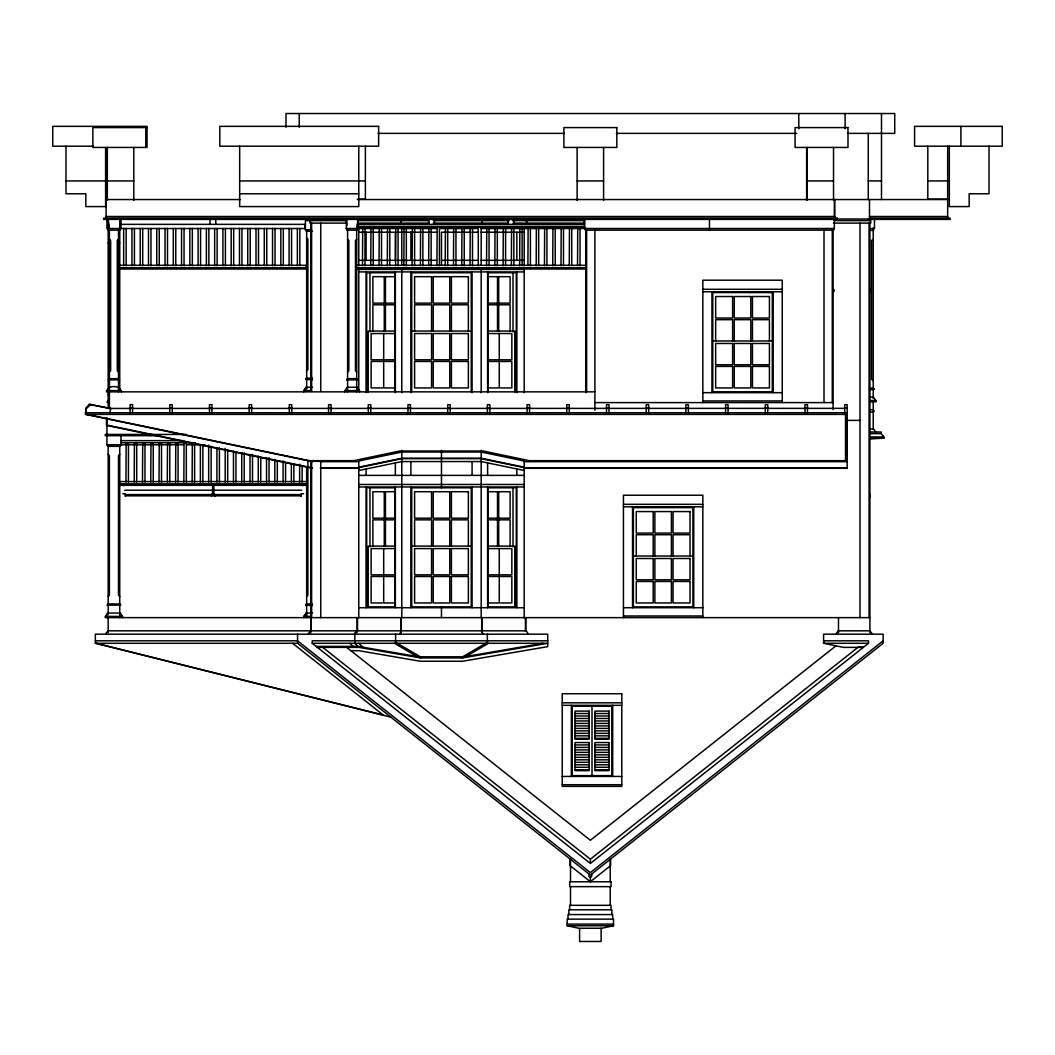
<?xml version="1.0" encoding="UTF-8"?>
<svg xmlns="http://www.w3.org/2000/svg" width="1055" height="1055" viewBox="0 0 1055 1055"><rect width="100%" height="100%" fill="white"/><g stroke="black" fill="none" stroke-linecap="round" stroke-linejoin="round"><path stroke-width="1.5" d="M105.685 206.582L105.685 147.832L105.685 206.582L85.837 206.582L85.837 193.764L65.977 193.764L65.977 146.197M847.165 460.033L847.165 417.688M481.977 630.837L482.148 631.853M109.826 412.848L110.735 408.443L89.332 404.342L86.009 407.837L85.495 414.404L312.465 461.681M482.834 634.187L482.663 632.776M119.729 219.4L119.729 228.5L118.701 230.148L109.206 230.148L108.164 228.5L108.164 219.4L109.206 230.148L108.177 228.5L119.743 228.5L118.701 230.148L119.743 228.5M357.948 219.4L356.893 230.148L357.935 228.5L357.935 219.4L356.906 230.148L347.412 230.148L346.37 228.5L346.383 219.4L346.976 225.546M528.384 634.187L526.326 630.837L356.577 630.837L356.168 631.853M875.703 400.531L873.646 397.181L869.505 397.181M108.995 408.443L844.686 408.351M86.51 407.889L85.534 412.756L847.165 412.742L847.165 414.404L85.495 414.404M872.459 634.187L869.913 630.824L838.079 630.824L835.942 634.187M400.241 632.776L400.069 634.187M400.755 631.853L400.926 630.837M305.844 613.865L306.042 613.047M824.008 402.601L824.008 230.148L833.305 230.148L834.32 228.5L834.347 199.553M833.305 230.148L834.334 228.5L481.106 228.5M119.743 230.148L120.982 228.5L120.982 219.4M119.743 446.436L120.982 444.788L120.982 435.689M306.332 378.244L305.858 379.259M304.592 389.19L304.183 390.601M354.928 632.776L354.506 634.187M91.086 404.342L85.89 408.878M306.056 613.865L305.383 614.221M118.503 239.248L117.263 240.487L117.263 370.753L118.503 371.993M118.503 244.022L119.743 242.782M109.403 371.993L110.643 370.753L110.643 240.487L109.403 239.248M108.164 394.741L109.403 393.502M119.743 454.296L118.503 455.536L118.503 595.31L119.743 596.55M356.709 239.248L355.469 240.487L355.469 370.753L356.709 371.993M306.662 370.753L307.902 369.514L307.902 239.248L306.662 238.008M108.164 596.55L109.403 595.31L109.403 455.536L108.164 454.296M347.609 371.993L348.849 370.753L348.849 240.487L347.609 239.248M306.662 596.55L307.902 595.31L307.902 460.85M870.23 291.773L870.23 289.294M870.23 496.892L870.23 494.413M108.599 379.747L109.074 378.732M107.359 401.995L107.834 400.979M107.359 605.056L107.834 604.04M346.805 379.747L347.28 378.732M305.858 605.056L306.332 604.04M835.956 645.831L590.365 840.268L346.699 647.374M823.599 640.807L868.489 640.807L868.489 643.286L590.365 863.465L312.227 643.286L312.227 640.807L547.73 640.807M883.154 640.807L590.365 872.591L297.563 640.807L95.346 640.807M610.621 859.034L610.621 865.654L590.365 881.69L590.365 877.562L591.71 876.494L591.71 874.015M873.224 239.248L871.575 240.487L871.575 379.444L873.224 380.684M304.935 388.992L303.985 390.601L311.08 390.601M106.436 632.578L105.619 634.187M304.935 614.788L304.183 616.397M309.062 632.578L308.258 634.187M462.631 656.803L485.696 643.286M350.88 650.671L358.766 650.671L420.338 661.248L462.618 661.248L547.73 646.636L547.73 634.187L95.346 634.187L95.346 643.286L297.563 643.286L590.365 875.07L883.154 643.286L883.154 634.187L823.599 634.187L823.599 643.286L843.446 647.374L863.333 647.374L858.612 646.821L590.365 859.192L322.105 646.821L317.384 647.374L359.043 647.374L420.628 657.938L462.341 657.938L464.279 656.803L543.035 643.286M465.928 656.513L488.518 643.286M305.383 388.425L306.042 387.251M107.096 631.998L107.755 630.824L356.287 630.824L356.287 632.486M305.844 614.076L305.106 614.709M309.735 631.998L310.394 630.824M601.943 928.242L613.522 925.749L613.522 919.142L567.194 919.142L567.194 925.749L578.786 928.242M358.779 460.995L401.784 452.028L481.186 452.028L524.19 460.995M358.779 467.194L401.784 458.266L481.186 458.239L524.19 467.194M358.779 467.616L401.784 458.648L481.186 458.648L524.19 467.616M358.779 470.504L401.784 461.576L481.186 461.549L524.19 470.504M480.566 227.26L478.284 226.799L478.284 265.715M462.341 657.938L547.73 643.286L312.227 643.286M869.821 439.012L883.919 438.102L883.919 436.941L869.808 436.941M147.041 127.589L92.866 127.589L92.866 147.436L147.041 147.436L147.041 126.349L52.75 126.349L52.75 146.197L93.394 146.197M378.099 133.378L564.491 133.378M616.384 133.378L796.762 133.378M847.732 133.378L894.732 133.378L894.732 113.531L285.984 113.531L285.984 127.273M65.977 180.933L106.515 180.933M107.333 180.933L133.8 180.933M239.67 180.933L365.386 180.933M577.125 180.933L603.592 180.933M807.062 180.933L833.529 180.933M868.265 180.933L881.492 180.933M927.807 180.933L947.667 180.933M239.67 193.764L358.779 193.764M357.605 199.131L365.386 199.131L365.386 146.197M240.395 199.553L106.093 199.553L106.093 218.161M357.368 199.553L947.667 199.553L947.667 218.161M106.093 216.499L834.769 216.499M869.505 216.499L947.667 216.499M869.505 218.161L950.146 218.161L950.146 219.4L868.265 219.4M834.347 218.992L869.505 218.992M346.713 220.64L305.423 220.627L305.423 229.726L306.662 231.375M429.174 220.64L357.526 220.64L357.526 219.4M433.341 220.64L509.235 220.64M512.479 220.64L584.576 220.64M834.347 220.64L870.744 220.64L870.744 223.119L833.45 223.119M346.713 223.119L309.972 223.119L309.972 220.64M357.935 223.119L429.332 223.119M433.341 223.119L508.563 223.119M513.047 223.119L584.707 223.119M120.362 224.359L304.803 224.359L304.803 228.5L120.362 228.5M357.935 224.359L584.576 224.359M357.935 226.429L584.576 226.429M357.935 227.26L436.77 227.26M440.054 227.26L477.823 227.26M481.106 227.26L584.576 227.26M346.396 228.5L347.412 230.148L346.383 228.5L436.77 228.5M440.054 228.5L477.823 228.5M869.689 228.645L874.463 228.5L874.463 219.4M305.423 229.726L311.054 229.726M595.205 230.148L823.704 230.148M869.505 230.359L873.329 230.359L874.002 228.5M306.609 231.296L312.451 231.296M358.779 232.219L395.348 232.219L395.348 260.334L358.779 260.334M396.957 232.219L436.651 232.219M470.477 232.219L441.478 232.219L441.478 264.884M472.086 232.219L478.152 232.219M481.186 232.219L487.621 232.219M489.243 232.219L524.19 232.219M396.957 260.334L436.651 260.334M441.478 260.334L470.477 260.334M472.086 260.334L478.152 260.334M480.975 260.334L487.621 260.334M489.243 260.334L524.19 260.334M119.123 265.306L306.042 265.306L306.042 269.025L119.123 269.025M356.709 265.306L585.815 265.306M119.123 267.785L306.042 267.785M356.709 267.785L585.815 267.785M119.123 268.194L306.042 268.194M356.709 268.194L585.815 268.194M356.709 269.025L585.815 269.025M358.779 269.434L524.19 269.434M358.779 271.913L524.19 271.913M394.9 272.744L366.692 272.744L366.692 391.853M488.056 272.744L516.277 272.744L516.277 391.853M395.229 276.674L372.877 276.674L372.877 303.141L395.229 303.141M487.74 276.674L510.093 276.674L510.093 303.141L487.74 303.141M702.841 289.294L782.243 289.294M832.698 289.294C834.69 288.239 834.69 292.815 832.698 291.773M702.841 291.773L782.243 291.773M395.229 304.79L372.877 304.79L372.877 331.059M487.74 304.79L510.093 304.79L510.093 331.059M395.229 331.059L368.195 331.059L368.195 391.853M411.714 331.059L471.255 331.059M487.74 331.059L514.774 331.059L514.774 391.853M395.098 333.538L371.123 333.538L371.123 359.795L395.098 359.795M487.872 333.538L511.846 333.538L511.846 359.795L487.872 359.795M712.771 340.976L772.313 340.976M382.53 361.456L371.123 361.456L371.123 387.924L382.53 387.924M395.098 361.456L383.69 361.456L383.69 387.924L395.098 387.924M487.872 361.456L499.266 361.456L499.266 387.924L487.872 387.924M500.439 361.456L511.846 361.456L511.846 387.924L500.439 387.924M306.596 378.152L312.451 378.152M109.338 378.64L118.569 378.64M347.543 378.64L356.775 378.64M312.451 379.813L305.634 379.338M312.451 387.251L306.253 387.251L305.106 388.913M869.505 388.082L873.289 388.082M869.505 389.73L874.265 389.269M594.901 391.853L106.515 391.853L106.515 390.601M702.841 392.671L782.243 392.671M869.755 400.531L876.125 400.531L876.125 401.77L869.505 401.757M702.841 400.94L782.243 400.94M108.164 402.548L107.135 402.087M594.901 402.601L833.107 402.601M130.082 407.889L132.561 407.889M169.789 407.889L172.268 407.889M209.483 407.889L211.963 407.889M249.178 407.889L251.67 407.889M289.294 407.889L291.773 407.889M328.58 407.889L331.072 407.889M368.287 407.889L370.767 407.889M407.982 407.889L410.461 407.889M447.689 407.889L450.169 407.889M487.384 407.889L489.863 407.889M527.091 407.889L529.57 407.889M566.786 407.889L569.265 407.889M606.493 407.889L608.972 407.889M646.188 407.889L648.667 407.889M685.882 407.889L688.374 407.889M725.589 407.889L728.069 407.889M765.284 407.889L767.776 407.889M804.991 407.889L807.471 407.889M844.686 407.889L847.165 407.889M869.505 410.052C874.199 408.048 876.876 413.824 869.755 411.701M846.11 420.378L860.353 420.378M869.61 429.042L873.632 429.042L875.769 432.009M869.755 431.983L881.083 431.983L881.083 433.645M869.9 433.645L881.36 433.645L883.721 436.941M186.326 434.436L105.276 434.436L105.276 435.689L159.529 435.689M869.821 438.102L883.919 438.102M120.982 440.647L183.557 440.647M120.982 442.718L195.096 442.718M106.924 435.689L106.924 444.788L183.557 444.775M186.854 444.775L204.973 444.775M119.808 446.357L108.098 446.357L106.924 444.788M307.612 460.666L353.807 460.666L399.7 451.026L483.269 451.026L529.148 460.666L847.165 460.666M320.456 461.681L358.779 461.681M524.19 461.681L847.165 461.681M320.456 467.879L358.779 467.879M524.19 467.879L847.165 467.879M320.456 468.301L358.779 468.301M524.19 468.301L847.165 468.301L847.165 404.685L844.686 404.685L844.686 412.808M358.779 475.383L524.19 475.383M119.743 481.581L306.662 481.581M119.743 484.074L306.662 484.074M119.743 484.482L306.662 484.482M358.779 484.482L524.19 484.482M122.565 484.667L125.202 484.667M211.884 484.667L214.521 484.667M301.216 484.667L303.853 484.667M119.743 485.313L306.662 485.313M123.277 485.498L124.477 485.498M301.928 485.498L303.128 485.498M358.779 486.962L524.19 486.962M394.9 487.792L366.692 487.792L366.692 606.889L394.768 606.889L394.768 487.792M488.056 487.792L516.277 487.792L516.277 606.889L488.201 606.889L488.201 487.792M124.714 490.219L301.704 490.219M395.229 491.722L372.877 491.722L372.877 518.19L395.229 518.19M487.74 491.722L510.093 491.722L510.093 518.19L487.74 518.19M122.855 493.766L124.912 493.766M212.174 493.766L214.244 493.766M301.493 493.766L303.563 493.766M211.765 494.175L211.554 496.246M214.653 494.175L214.851 496.246M125.321 494.597L301.084 494.597M125.321 495.837L301.084 495.837M623.439 504.33L702.841 504.33M623.439 506.809L702.841 506.809M395.229 519.838L372.877 519.838L372.877 546.094M487.74 519.838L510.093 519.838L510.093 546.094M395.229 546.094L368.195 546.094L368.195 606.889M411.714 546.094L471.255 546.094M487.74 546.094L514.774 546.094L514.774 606.889M395.098 548.587L371.123 548.587L371.123 574.843L395.098 574.843M487.872 548.587L511.846 548.587L511.846 574.843L487.872 574.843M633.369 556.025L692.924 556.025M382.53 576.492L371.123 576.492L371.123 602.959L382.53 602.959M395.098 576.492L383.69 576.492L383.69 602.959L395.098 602.959M487.872 576.492L499.266 576.492L499.266 602.959L487.872 602.959M500.439 576.492L511.846 576.492L511.846 602.959L500.439 602.959M108.098 603.948L119.808 603.948M306.596 603.948L312.451 603.948M312.451 605.61L305.634 605.135M358.779 607.72L524.19 607.72M623.439 607.72L702.841 607.72M306.253 613.047L312.451 613.047M623.439 615.988L702.841 615.988M311.08 616.397L303.985 616.397L305.317 614.287M869.913 617.637L105.276 617.637L105.276 616.397M823.599 643.286L868.489 643.286M316.157 646.385L358.041 646.385L418.677 656.803L464.279 656.803M562.236 702.828L621.791 702.828M562.236 705.32L621.791 705.32M575.054 713.51L589.112 713.51M594.901 713.51L608.972 713.51M575.054 715.989L589.112 715.989M594.901 715.989L608.972 715.989M575.054 718.468L589.112 718.468M594.901 718.468L608.972 718.468M575.054 720.947L589.112 720.947M594.901 720.947L608.972 720.947M575.054 723.427L589.112 723.427M594.901 723.427L608.972 723.427M575.054 725.906L589.112 725.906M594.901 725.906L608.972 725.906M575.054 728.385L589.112 728.385M594.901 728.385L608.972 728.385M575.054 730.878L589.112 730.878M594.901 730.878L608.972 730.878M575.054 733.357L589.112 733.357M594.901 733.357L608.972 733.357M575.054 735.836L589.112 735.836M594.901 735.836L608.972 735.836M575.054 738.315L589.112 738.315M594.901 738.315L608.972 738.315M575.054 744.936L589.112 744.936M594.901 744.936L608.972 744.936M575.054 747.415L589.112 747.415M594.901 747.415L608.972 747.415M575.054 749.894L589.112 749.894M594.901 749.894L608.972 749.894M575.054 752.373L589.112 752.373M594.901 752.373L608.972 752.373M575.054 754.853L589.112 754.853M594.901 754.853L608.972 754.853M575.054 757.345L589.112 757.345M594.901 757.345L608.972 757.345M575.054 759.824L589.112 759.824M594.901 759.824L608.972 759.824M575.054 762.303L589.112 762.303M594.901 762.303L608.972 762.303M575.054 764.783L589.112 764.783M594.901 764.783L608.972 764.783M575.054 767.262L589.112 767.262M594.901 767.262L608.972 767.262M575.054 769.741L589.112 769.741M594.901 769.741L608.972 769.741M562.236 776.44L621.791 776.44M562.236 784.709L621.791 784.709M567.194 924.101L613.522 924.101M567.194 925.749L613.522 925.749M85.508 412.558L87.249 412.742M109.034 408.259L110.735 408.443M89.332 404.342L109.232 408.391M87.156 414.404L309.26 460.666M106.515 424.98L312.465 467.879M312.465 468.301L106.515 425.389L106.515 418.782M119.861 388.913L120.982 390.601L106.924 390.601C108.045 385.695 116.564 385.51 119.861 388.491M96.401 643.286L383.163 714.974M95.346 643.286L390.904 717.176M397.273 643.286L420.338 656.803M418.677 656.803L420.628 657.938M394.465 643.286L417.055 656.513M873.553 388.161L874.028 389.176M357.038 378.732L357.513 379.747M118.833 378.732L119.307 379.747M120.072 604.04L120.547 605.056M590.365 877.562L589.007 876.494L589.007 874.015M292.604 643.286L383.651 715.356M590.365 881.69L570.096 865.654L570.096 859.034M358.845 643.286L362.92 647.229M359.043 647.374L354.823 643.286L354.823 634.187M349.851 643.286L353.069 646.385M108.164 242.782L109.403 244.022M108.164 230.148L106.924 228.5L106.924 219.4M584.576 219.4L584.576 228.5L585.617 230.148M584.576 228.5L585.604 230.148L594.901 230.148L594.901 410.144M108.19 228.5L109.206 230.148L108.164 219.4M989.023 146.197L989.023 193.764L969.163 193.764L969.163 206.582L949.315 206.582L949.315 146.197M960.894 126.349L960.894 146.197M947.667 146.197L947.667 199.131L927.807 199.131L927.807 146.197M881.492 113.531L881.492 199.553M873.224 227.959L873.224 398.526M873.224 401.757L873.224 410.052M873.224 411.701L873.224 429.042M869.913 223.119L869.913 632.683M869.505 199.553L869.505 220.64M869.083 223.119L869.083 617.637M868.265 133.378L868.265 199.553M859.996 223.119L859.996 617.637M845.517 414.404L845.517 460.666M845.108 113.531L845.108 128.802M838.488 617.637L838.488 632.683M834.769 199.553L834.769 218.161M833.529 147.436L833.529 200.371M833.107 230.148L833.107 409.564M832.276 230.148L832.276 402.601M807.471 412.808L807.471 404.685L804.991 404.685L804.991 412.808M807.062 147.436L807.062 200.371M806.64 147.911L806.64 199.553M798.78 113.531L798.78 128.802M782.243 402.601L782.243 280.195L702.841 280.195L702.841 402.601M773.144 291.773L773.144 392.671M769.425 340.976L769.425 319.678L752.466 319.678L752.466 340.976M767.776 412.808L767.776 404.685L765.284 404.685L765.284 412.808M750.817 340.976L750.817 319.678L734.267 319.678L734.267 340.976M732.618 340.976L732.618 319.678L715.659 319.678L715.659 340.976M728.069 412.808L728.069 404.685L725.589 404.685L725.589 412.808M711.94 291.773L711.94 392.671M709.474 219.4L709.474 230.148M702.841 617.637L702.841 495.23L623.439 495.23L623.439 617.637M693.742 506.809L693.742 607.72M690.023 556.025L690.023 534.727L673.064 534.727L673.064 556.025M688.374 412.808L688.374 404.685L685.882 404.685L685.882 412.808M671.415 556.025L671.415 534.727L654.878 534.727L654.878 556.025M653.216 556.025L653.216 534.727L636.257 534.727L636.257 556.025M648.667 412.808L648.667 404.685L646.188 404.685L646.188 412.808M632.538 506.809L632.538 607.72M612.691 705.32L612.691 776.44M612.691 919.142L612.691 914.566L568.025 914.566L568.025 919.142M611.86 914.566L611.86 909.792L568.856 909.792L568.856 914.566M611.03 909.792L611.03 905.322L569.687 905.322L569.687 909.792M610.212 858.955L610.212 881.756M610.212 886.648L610.212 905.322M608.972 412.808L608.972 404.685L606.493 404.685L606.493 412.808M603.592 147.436L603.592 200.371M592.013 706.138L592.013 775.623M590.365 859.917L590.365 860.775M590.365 861.302L590.365 862.04M586.633 230.148L586.633 391.853M585.815 228.051L585.815 392.671M584.365 220.64L584.365 223.119M580.026 265.715L580.026 226.799L577.744 226.759L577.533 265.715M577.125 147.436L577.125 200.371M571.744 265.715L571.744 226.799L569.476 226.759L569.265 265.715M571.335 705.32L571.335 776.44M570.504 858.955L570.504 881.756M570.504 886.648L570.504 905.322M569.265 412.808L569.265 404.685L566.786 404.685L566.786 412.808M563.476 265.715L563.476 226.799L561.207 226.759L560.996 265.715M555.207 265.715L555.207 226.799L552.939 226.759L552.728 265.715M546.938 265.715L546.938 226.799L544.657 226.759L544.459 265.715M538.67 265.715L538.67 226.799L536.388 226.759L536.191 265.715M530.401 265.715L530.401 226.799L528.12 226.759L527.909 265.715M529.57 412.808L529.57 404.685L527.091 404.685L527.091 412.808M526.669 220.64L526.669 223.119M525.852 617.637L525.852 631.18M525.43 219.4L525.43 220.64M525.43 617.637L525.43 631.18M524.19 227.669L524.19 265.86M524.19 269.144L524.19 392.671M524.19 460.903L524.19 617.742M522.12 265.715L522.12 226.799L519.851 226.759L519.64 265.715M516.858 232.219L516.858 260.334M516.858 271.913L516.858 392.671M516.858 468.987L516.858 475.383M516.858 486.962L516.858 607.72M513.851 219.4L513.851 224.359M513.851 265.715L513.851 226.799L511.583 226.759L511.372 265.715M513.02 272.744L513.02 331.89M513.02 487.792L513.02 546.938M508.062 219.4L508.062 224.359M505.582 265.715L505.582 226.799L503.314 226.759L503.103 265.715M499.266 333.538L499.266 359.795M499.266 548.587L499.266 574.843M498.685 276.674L498.685 303.141M498.685 304.79L498.685 331.059M498.685 491.722L498.685 518.19M498.685 519.838L498.685 546.094M497.314 265.715L497.314 226.799L495.032 226.759L494.835 265.715M497.512 276.674L497.512 303.141M497.512 304.79L497.512 331.059M497.512 491.722L497.512 518.19M497.512 519.838L497.512 546.094M489.863 412.808L489.863 404.685L487.384 404.685L487.384 412.808M489.045 265.715L489.045 226.799L486.764 226.759L486.553 265.715M488.201 272.744L488.201 391.853M487.621 271.913L487.621 392.671M487.621 462.908L487.621 475.383M487.621 486.962L487.621 607.72M487.344 634.187L487.344 643.286M482.214 220.64L482.214 223.119M481.871 617.637L481.871 632.683M481.7 219.4L481.7 220.64M481.7 617.637L481.7 631.18M481.186 227.669L481.186 264.884M481.186 269.434L481.186 392.671M481.186 450.406L481.186 617.742M472.495 265.715L472.495 226.799L470.227 226.759L470.016 265.715M472.086 271.913L472.086 392.671M472.086 461.549L472.086 475.383M472.086 486.962L472.086 607.72M471.255 391.853L471.255 272.744L411.714 272.744L411.714 391.853M468.367 331.059L468.367 304.79L451.408 304.79L451.408 331.059M468.367 546.094L468.367 519.838L451.408 519.838L451.408 546.094M464.226 265.715L464.226 226.799L461.958 226.759L461.747 265.715M455.958 265.715L455.958 226.799L453.676 226.759L453.479 265.715M450.169 412.808L450.169 404.685L447.689 404.685L447.689 412.808M449.76 331.059L449.76 304.79L433.209 304.79L433.209 331.059M449.76 546.094L449.76 519.838L433.209 519.838L433.209 546.094M447.689 265.715L447.689 226.799L445.408 226.759L445.21 265.715M441.478 450.406L441.478 487.792M441.478 606.889L441.478 617.637M439.421 265.715L439.421 226.799L437.139 226.759L436.928 265.715M434.449 219.4L434.449 224.359M431.561 331.059L431.561 304.79L414.602 304.79L414.602 331.059M431.561 546.094L431.561 519.838L414.602 519.838L414.602 546.094M431.139 265.715L431.139 226.799L428.871 226.759L428.66 265.715M428.66 219.4L428.66 224.359M422.87 265.715L422.87 226.799L420.602 226.759L420.391 265.715M414.602 265.715L414.602 226.799L412.334 226.759L412.123 265.715M410.883 232.219L410.883 260.334M410.883 271.913L410.883 392.671M410.883 461.549L410.883 475.383M410.883 486.962L410.883 607.72M410.461 412.808L410.461 404.685L407.982 404.685L407.982 412.808M406.333 265.715L406.333 226.799L404.052 226.759L403.854 265.715M401.784 227.669L401.784 264.884M401.784 269.434L401.784 392.671M401.784 450.406L401.784 617.742M401.269 219.4L401.269 220.64M401.269 617.637L401.269 631.18M401.098 617.637L401.098 632.683M400.755 220.64L400.755 223.119M398.065 265.715L398.065 226.799L395.783 226.759L395.585 265.715M395.612 634.187L395.612 643.286M395.348 271.913L395.348 392.671M395.348 462.908L395.348 475.383M395.348 486.962L395.348 607.72M394.768 272.744L394.768 391.853M389.783 265.715L389.783 226.799L387.515 226.759L387.304 265.715M385.444 276.674L385.444 303.141M385.444 304.79L385.444 331.059M385.444 491.722L385.444 518.19M385.444 519.838L385.444 546.094M384.284 276.674L384.284 303.141M384.284 304.79L384.284 331.059M384.284 491.722L384.284 518.19M384.284 519.838L384.284 546.094M383.69 333.538L383.69 359.795M383.69 548.587L383.69 574.843M381.514 265.715L381.514 226.799L379.246 226.759L379.035 265.715M373.246 265.715L373.246 226.799L370.978 226.759L370.767 265.715M370.767 412.808L370.767 404.685L368.287 404.685L368.287 412.808M369.949 272.744L369.949 331.89M369.949 487.792L369.949 546.938M366.111 232.219L366.111 260.334M366.111 271.913L366.111 392.671M366.111 468.987L366.111 475.383M366.111 486.962L366.111 607.72M364.977 265.715L364.977 226.799L362.696 226.759L362.498 265.715M359.597 390.601L359.597 391.853M358.779 146.197L358.779 206.582L239.67 206.582L239.67 146.197M358.779 227.669L358.779 265.86M358.779 269.144L358.779 391.036M358.779 460.903L358.779 617.742M357.737 379.826L346.568 379.826M357.526 617.637L357.526 631.18M357.118 617.637L357.118 631.18M356.986 630.837L356.986 632.631M356.709 230.082L356.709 391.853M347.609 228.566L347.609 391.853M344.708 390.601L344.708 391.853M331.072 412.808L331.072 404.685L328.58 404.685L328.58 412.808M320.733 223.119L320.733 391.418M320.733 617.637L320.733 461.338L310.803 461.338L310.803 632.683M311.634 223.119L311.634 391.379M311.634 461.338L311.634 617.637M311.212 219.4L311.212 220.64M311.212 617.637L311.212 631.18M310.803 223.119L310.803 391.379M306.662 229.805L306.662 389.058M306.662 467.418L306.662 617.637M306.464 387.251L306.464 389.058M306.464 613.047L306.464 614.854M303.774 390.601L303.774 391.853M303.774 616.397L303.774 617.637M302.112 465.783L302.112 482.003M301.084 494.175L301.084 496.246M299.844 228.421L299.844 265.715M299.633 464.16L299.633 482.003M299.224 113.531L299.224 127.273M297.563 634.187L297.563 643.286M297.365 228.421L297.365 265.715M293.844 464.16L293.844 482.003M291.773 412.808L291.773 404.685L289.294 404.685L289.294 412.808M291.576 228.421L291.576 265.715M291.365 464.16L291.365 482.003M289.096 228.421L289.096 265.715M285.575 462.538L285.575 482.003M283.307 228.421L283.307 265.715M283.096 460.916L283.096 482.003M280.815 228.421L280.815 265.715M277.307 460.916L277.307 482.003M275.025 228.421L275.025 265.715M274.828 459.294L274.828 482.003M272.546 228.421L272.546 265.715M269.038 457.672L269.038 482.003M266.757 228.421L266.757 265.715M266.559 457.672L266.559 482.003M264.278 228.421L264.278 265.715M260.77 457.672L260.77 482.003M258.488 228.421L258.488 265.715M258.277 456.05L258.277 482.003M256.009 228.421L256.009 265.715M252.488 454.441L252.488 482.003M251.67 412.808L251.67 404.685L249.178 404.685L249.178 412.808M250.22 228.421L250.22 265.715M250.009 454.441L250.009 482.003M247.74 228.421L247.74 265.715M244.219 452.819L244.219 482.003M241.951 228.421L241.951 265.715M241.74 452.819L241.74 482.003M239.472 228.421L239.472 265.715M235.951 451.514L235.951 482.003M233.683 228.421L233.683 265.715M233.471 451.197L233.471 482.003M231.19 228.421L231.19 265.715M227.682 449.575L227.682 482.003M225.401 228.421L225.401 265.715M225.203 448.309L225.203 482.003M222.922 228.421L222.922 265.715M219.414 447.953L219.414 482.003M217.132 228.421L217.132 265.715M216.921 447.953L216.921 482.003M215.787 219.4L215.787 224.359M214.653 228.421L214.653 265.715M213.822 493.766L213.822 485.498L212.609 485.498L212.583 493.766M211.963 412.808L211.963 404.685L209.483 404.685L209.483 412.808M211.132 446.331L211.132 482.003M209.998 219.4L209.998 224.359M208.864 228.421L208.864 265.715M208.653 445.105L208.653 482.003M206.384 228.421L206.384 265.715M202.863 444.709L202.863 482.003M200.595 228.421L200.595 265.715M200.384 444.709L200.384 482.003M198.116 228.421L198.116 265.715M194.595 482.003L194.595 443.087L192.327 443.047L192.116 482.003M192.327 228.421L192.327 265.715M189.834 228.421L189.834 265.715M186.326 482.003L186.326 443.087L184.045 443.047L183.847 482.003M184.045 228.421L184.045 265.715M181.566 228.421L181.566 265.715M178.058 482.003L178.058 443.087L175.776 443.047L175.578 482.003M175.776 228.421L175.776 265.715M173.297 228.421L173.297 265.715M172.268 412.808L172.268 404.685L169.789 404.685L169.789 412.808M169.789 482.003L169.789 443.087L167.508 443.047L167.297 482.003M167.508 228.421L167.508 265.715M165.028 228.421L165.028 265.715M161.507 482.003L161.507 443.087L159.239 443.047L159.028 482.003M159.239 228.421L159.239 265.715M156.76 228.421L156.76 265.715M153.239 482.003L153.239 443.087L150.971 443.047L150.76 482.003M150.971 228.421L150.971 265.715M150.285 434.436L150.285 435.689M148.491 228.421L148.491 265.715M145.801 127.589L145.801 147.436M144.97 482.003L144.97 443.087L142.702 443.047L142.491 482.003M142.702 228.421L142.702 265.715M140.209 228.421L140.209 265.715M136.702 482.003L136.702 443.087L134.42 443.047L134.222 482.003M134.42 228.421L134.42 265.715M133.8 147.436L133.8 200.371M132.561 412.808L132.561 404.685L130.082 404.685L130.082 412.808M131.941 228.421L131.941 265.715M128.433 482.003L128.433 443.087L126.152 443.047L125.954 482.003M126.152 228.421L126.152 265.715M125.321 494.175L125.321 496.246M123.672 228.421L123.672 265.715M122.644 616.397L122.644 617.637M121.404 390.601L121.404 391.853M120.784 605.135L107.135 605.135M119.954 613.047L119.954 614.854M119.743 229.041L119.743 390.218M119.743 444.986L119.743 617.637M119.532 379.826L108.375 379.826M118.503 230.082L118.503 391.853M109.403 230.082L109.403 408.391M108.164 229.041L108.164 408.483M108.164 444.986L108.164 612.77M108.164 616.397L108.164 632.683M107.953 613.047L107.953 614.854M107.333 147.436L107.333 200.371M106.924 417.622L106.924 434.436M883.391 436.427A2.268 1.609 -90 0 1 882.982 435.926M120.362 613.047L122.433 616.397L105.474 616.397L107.544 613.047L120.362 613.047M357.118 387.251L359.188 390.601L345.13 390.601L347.2 387.251L357.118 387.251M357.922 228.5L356.893 230.148L357.948 228.5M378.626 126.349L219.822 126.349L219.822 146.197L378.626 146.197L378.626 126.349M1002.25 126.349L914.58 126.349L914.58 146.197L1002.25 146.197L1002.25 126.349M616.832 127.589L563.898 127.589L563.898 147.436L616.832 147.436L616.832 127.589M847.996 127.589L795.061 127.589L795.061 147.436L847.996 147.436L847.996 127.589M837.248 218.161L103.614 218.161L103.614 219.4L837.248 219.4L837.248 218.161M431.561 276.674L414.602 276.674L414.602 303.141L431.561 303.141L431.561 276.674M449.76 276.674L433.209 276.674L433.209 303.141L449.76 303.141L449.76 276.674M468.367 276.674L451.408 276.674L451.408 303.141L468.367 303.141L468.367 276.674M772.313 292.591L712.771 292.591L712.771 391.853L772.313 391.853L772.313 292.591M732.618 296.521L715.659 296.521L715.659 318.03L732.618 318.03L732.618 296.521M750.817 296.521L734.267 296.521L734.267 318.03L750.817 318.03L750.817 296.521M769.425 296.521L752.466 296.521L752.466 318.03L769.425 318.03L769.425 296.521M431.561 333.538L414.602 333.538L414.602 359.795L431.561 359.795L431.561 333.538M449.76 333.538L433.209 333.538L433.209 359.795L449.76 359.795L449.76 333.538M468.367 333.538L451.408 333.538L451.408 359.795L468.367 359.795L468.367 333.538M732.618 343.468L715.659 343.468L715.659 364.766L732.618 364.766L732.618 343.468M750.817 343.468L734.267 343.468L734.267 364.766L750.817 364.766L750.817 343.468M769.425 343.468L752.466 343.468L752.466 364.766L769.425 364.766L769.425 343.468M431.561 361.456L414.602 361.456L414.602 387.924L431.561 387.924L431.561 361.456M449.76 361.456L433.209 361.456L433.209 387.924L449.76 387.924L449.76 361.456M468.367 361.456L451.408 361.456L451.408 387.924L468.367 387.924L468.367 361.456M732.618 366.415L715.659 366.415L715.659 387.924L732.618 387.924L732.618 366.415M750.817 366.415L734.267 366.415L734.267 387.924L750.817 387.924L750.817 366.415M769.425 366.415L752.466 366.415L752.466 387.924L769.425 387.924L769.425 366.415M471.255 487.792L411.714 487.792L411.714 606.889L471.255 606.889L471.255 487.792M431.561 491.722L414.602 491.722L414.602 518.19L431.561 518.19L431.561 491.722M449.76 491.722L433.209 491.722L433.209 518.19L449.76 518.19L449.76 491.722M468.367 491.722L451.408 491.722L451.408 518.19L468.367 518.19L468.367 491.722M692.924 507.64L633.369 507.64L633.369 606.889L692.924 606.889L692.924 507.64M653.216 511.57L636.257 511.57L636.257 533.078L653.216 533.078L653.216 511.57M671.415 511.57L654.878 511.57L654.878 533.078L671.415 533.078L671.415 511.57M690.023 511.57L673.064 511.57L673.064 533.078L690.023 533.078L690.023 511.57M431.561 548.587L414.602 548.587L414.602 574.843L431.561 574.843L431.561 548.587M449.76 548.587L433.209 548.587L433.209 574.843L449.76 574.843L449.76 548.587M468.367 548.587L451.408 548.587L451.408 574.843L468.367 574.843L468.367 548.587M653.216 558.504L636.257 558.504L636.257 579.802L653.216 579.802L653.216 558.504M671.415 558.504L654.878 558.504L654.878 579.802L671.415 579.802L671.415 558.504M690.023 558.504L673.064 558.504L673.064 579.802L690.023 579.802L690.023 558.504M431.561 576.492L414.602 576.492L414.602 602.959L431.561 602.959L431.561 576.492M449.76 576.492L433.209 576.492L433.209 602.959L449.76 602.959L449.76 576.492M468.367 576.492L451.408 576.492L451.408 602.959L468.367 602.959L468.367 576.492M653.216 581.463L636.257 581.463L636.257 602.959L653.216 602.959L653.216 581.463M671.415 581.463L654.878 581.463L654.878 602.959L671.415 602.959L671.415 581.463M690.023 581.463L673.064 581.463L673.064 602.959L690.023 602.959L690.023 581.463M621.791 693.742L562.236 693.742L562.236 786.371L621.791 786.371L621.791 693.742M611.86 706.138L572.166 706.138L572.166 775.623L611.86 775.623L611.86 706.138M589.112 711.11L575.054 711.11L575.054 739.225L589.112 739.225L589.112 711.11M608.972 711.11L594.901 711.11L594.901 739.225L608.972 739.225L608.972 711.11M589.112 742.535L575.054 742.535L575.054 770.651L589.112 770.651L589.112 742.535M608.972 742.535L594.901 742.535L594.901 770.651L608.972 770.651L608.972 742.535M611.03 881.756L569.687 881.756L569.687 886.648L611.03 886.648L611.03 881.756M601.113 928.242L579.604 928.242L579.604 941.469L601.113 941.469L601.113 928.242"/></g></svg>
